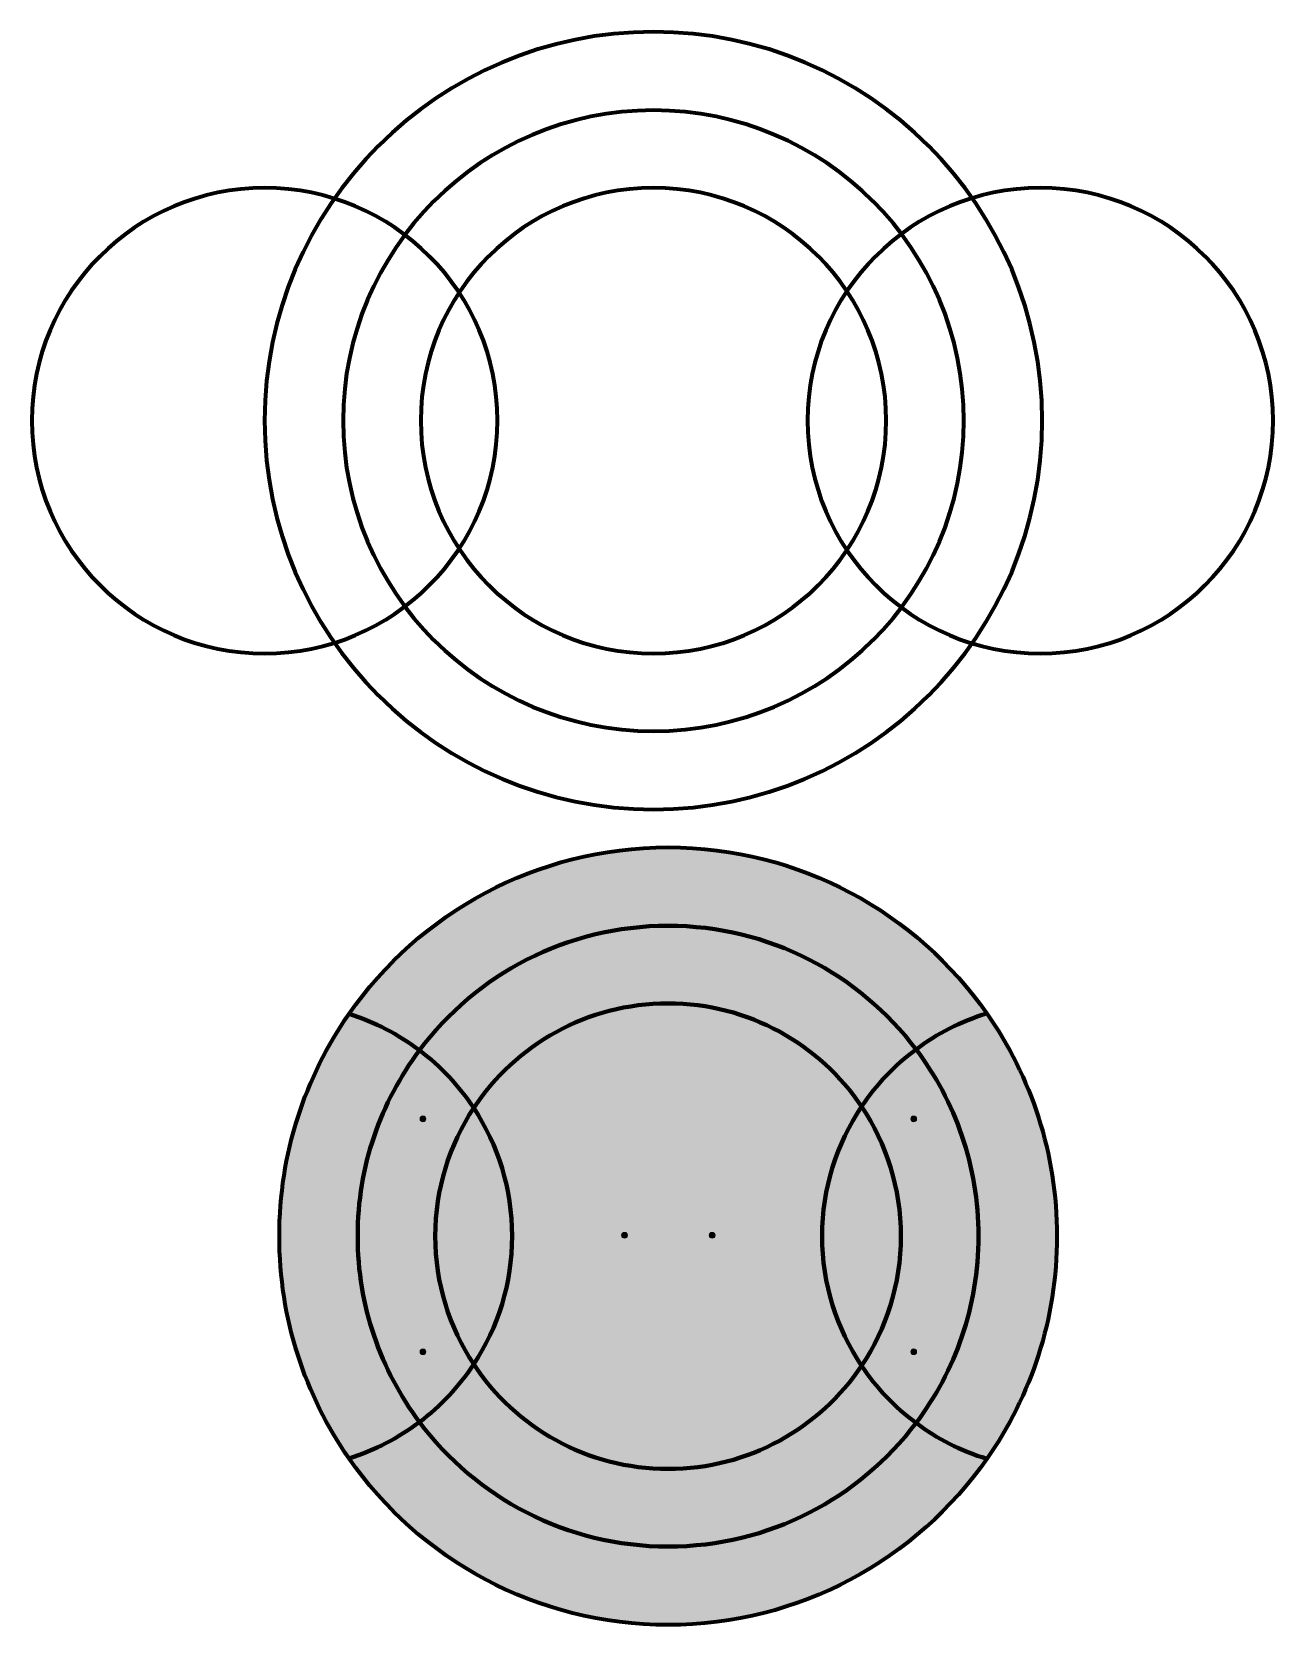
# Model space of a CAD drawing. Extents: x -314 to 895, y 16 to 1568.
import ezdxf

# ---------------------------------------------------------------- set-up
doc = ezdxf.new("R2010")
doc.units = 0
doc.header["$MEASUREMENT"] = 0
for name, color, linetype in [('BG_G', 7, 'Continuous'), ('DOT', 7, 'Continuous'), ('DOT _U+62F7_U+8C9D 2', 7, 'Continuous'), ('L', 7, 'Continuous')]:
    doc.layers.add(name, color=color, linetype=linetype)

# ---------------------------------------------------------------- blocks, each defined once
blk = doc.blocks.new('block 5')
at = {"layer": 'BG_G', "true_color": 0x898a8d}
h = blk.add_hatch(color=252, dxfattribs=at)
h.dxf.hatch_style = 2
edge = h.paths.add_edge_path()
edge.add_spline(control_points=[(3.6, 395), (3.6, 462.9), (26, 525.6), (63.8, 576.1), (43.4, 591.5), (20.2, 603.6), (-4.8, 611.4), (-47.6, 550.1), (-72.7, 475.5), (-72.7, 395), (-72.7, 314.5), (-47.6, 239.9), (-4.8, 178.6), (20.2, 186.4), (43.4, 198.5), (63.8, 213.9), (26, 264.4), (3.6, 327.1), (3.6, 395)], knot_values=[0, 0, 0, 0, 1, 1, 1, 2, 2, 2, 3, 3, 3, 4, 4, 4, 5, 5, 5, 6, 6, 6, 6], degree=3, periodic=1)
h = blk.add_hatch(color=252, dxfattribs=at)
h.dxf.hatch_style = 2
edge = h.paths.add_edge_path()
edge.add_spline(control_points=[(616.6, 611.7), (591.6, 603.9), (568.4, 591.9), (547.8, 576.5), (585.8, 525.9), (608.4, 463.1), (608.4, 395), (608.4, 326.9), (585.8, 264.1), (547.8, 213.5), (568.4, 198.1), (591.6, 186.1), (616.6, 178.3), (659.5, 239.7), (684.7, 314.4), (684.7, 395), (684.7, 475.6), (659.5, 550.3), (616.6, 611.7)], knot_values=[0, 0, 0, 0, 1, 1, 1, 2, 2, 2, 3, 3, 3, 4, 4, 4, 5, 5, 5, 6, 6, 6, 6], degree=3, periodic=1)
at = {"layer": 'BG_G', "lineweight": 0}
for points in [[(3.6, 395), (3.6, 462.9), (26, 525.6), (63.8, 576.1), (43.4, 591.5), (20.2, 603.6), (-4.8, 611.4), (-47.6, 550.1), (-72.7, 475.5), (-72.7, 395), (-72.7, 314.5), (-47.6, 239.9), (-4.8, 178.6), (20.2, 186.4), (43.4, 198.5), (63.8, 213.9), (26, 264.4), (3.6, 327.1), (3.6, 395)], [(616.6, 611.7), (591.6, 603.9), (568.4, 591.9), (547.8, 576.5), (585.8, 525.9), (608.4, 463.1), (608.4, 395), (608.4, 326.9), (585.8, 264.1), (547.8, 213.5), (568.4, 198.1), (591.6, 186.1), (616.6, 178.3), (659.5, 239.7), (684.7, 314.4), (684.7, 395), (684.7, 475.6), (659.5, 550.3), (616.6, 611.7)]]:
    blk.add_open_spline(points, degree=3, knots=[0, 0, 0, 0, 1, 1, 1, 2, 2, 2, 3, 3, 3, 4, 4, 4, 5, 5, 5, 6, 6, 6, 6], dxfattribs=at)
blk = doc.blocks.new('block 6')
at = {"layer": 'BG_G', "true_color": 0x6e6f72}
h = blk.add_hatch(color=8, dxfattribs=at)
h.dxf.hatch_style = 2
edge = h.paths.add_edge_path()
edge.add_spline(control_points=[(306, 697.4), (404.9, 697.4), (492.7, 649.9), (547.8, 576.5), (568.4, 591.9), (591.6, 603.9), (616.6, 611.7), (548.2, 709.6), (434.6, 773.7), (306, 773.7), (177.3, 773.7), (63.6, 709.5), (-4.8, 611.4), (20.2, 603.6), (43.4, 591.5), (63.8, 576.1), (119, 649.7), (206.9, 697.4), (306, 697.4)], knot_values=[0, 0, 0, 0, 1, 1, 1, 2, 2, 2, 3, 3, 3, 4, 4, 4, 5, 5, 5, 6, 6, 6, 6], degree=3, periodic=1)
h = blk.add_hatch(color=8, dxfattribs=at)
h.dxf.hatch_style = 2
edge = h.paths.add_edge_path()
edge.add_spline(control_points=[(116.6, 270.2), (93, 306), (79.2, 348.9), (79.2, 395), (79.2, 441.1), (93, 484), (116.6, 519.8), (102.4, 541.4), (84.5, 560.5), (63.8, 576.1), (26, 525.6), (3.6, 462.9), (3.6, 395), (3.6, 327.1), (26, 264.4), (63.8, 213.9), (84.5, 229.5), (102.4, 248.6), (116.6, 270.2)], knot_values=[0, 0, 0, 0, 1, 1, 1, 2, 2, 2, 3, 3, 3, 4, 4, 4, 5, 5, 5, 6, 6, 6, 6], degree=3, periodic=1)
h = blk.add_hatch(color=8, dxfattribs=at)
h.dxf.hatch_style = 2
edge = h.paths.add_edge_path()
edge.add_spline(control_points=[(494.9, 520.5), (518.8, 484.5), (532.8, 441.4), (532.8, 395), (532.8, 348.6), (518.8, 305.5), (494.9, 269.5), (509.2, 248), (527.2, 229), (547.8, 213.5), (585.8, 264.1), (608.4, 326.9), (608.4, 395), (608.4, 463.1), (585.8, 525.9), (547.8, 576.5), (527.2, 561), (509.2, 542), (494.9, 520.5)], knot_values=[0, 0, 0, 0, 1, 1, 1, 2, 2, 2, 3, 3, 3, 4, 4, 4, 5, 5, 5, 6, 6, 6, 6], degree=3, periodic=1)
h = blk.add_hatch(color=8, dxfattribs=at)
h.dxf.hatch_style = 2
edge = h.paths.add_edge_path()
edge.add_spline(control_points=[(306, 92.6), (206.9, 92.6), (119, 140.3), (63.8, 213.9), (43.4, 198.5), (20.2, 186.4), (-4.8, 178.6), (63.6, 80.5), (177.3, 16.3), (306, 16.3), (434.6, 16.3), (548.2, 80.4), (616.6, 178.3), (591.6, 186.1), (568.4, 198.1), (547.8, 213.5), (492.7, 140.1), (404.9, 92.6), (306, 92.6)], knot_values=[0, 0, 0, 0, 1, 1, 1, 2, 2, 2, 3, 3, 3, 4, 4, 4, 5, 5, 5, 6, 6, 6, 6], degree=3, periodic=1)
at = {"layer": 'BG_G', "lineweight": 0}
for points in [[(306, 697.4), (404.9, 697.4), (492.7, 649.9), (547.8, 576.5), (568.4, 591.9), (591.6, 603.9), (616.6, 611.7), (548.2, 709.6), (434.6, 773.7), (306, 773.7), (177.3, 773.7), (63.6, 709.5), (-4.8, 611.4), (20.2, 603.6), (43.4, 591.5), (63.8, 576.1), (119, 649.7), (206.9, 697.4), (306, 697.4)], [(116.6, 270.2), (93, 306), (79.2, 348.9), (79.2, 395), (79.2, 441.1), (93, 484), (116.6, 519.8), (102.4, 541.4), (84.5, 560.5), (63.8, 576.1), (26, 525.6), (3.6, 462.9), (3.6, 395), (3.6, 327.1), (26, 264.4), (63.8, 213.9), (84.5, 229.5), (102.4, 248.6), (116.6, 270.2)], [(494.9, 520.5), (518.8, 484.5), (532.8, 441.4), (532.8, 395), (532.8, 348.6), (518.8, 305.5), (494.9, 269.5), (509.2, 248), (527.2, 229), (547.8, 213.5), (585.8, 264.1), (608.4, 326.9), (608.4, 395), (608.4, 463.1), (585.8, 525.9), (547.8, 576.5), (527.2, 561), (509.2, 542), (494.9, 520.5)], [(306, 92.6), (206.9, 92.6), (119, 140.3), (63.8, 213.9), (43.4, 198.5), (20.2, 186.4), (-4.8, 178.6), (63.6, 80.5), (177.3, 16.3), (306, 16.3), (434.6, 16.3), (548.2, 80.4), (616.6, 178.3), (591.6, 186.1), (568.4, 198.1), (547.8, 213.5), (492.7, 140.1), (404.9, 92.6), (306, 92.6)]]:
    blk.add_open_spline(points, degree=3, knots=[0, 0, 0, 0, 1, 1, 1, 2, 2, 2, 3, 3, 3, 4, 4, 4, 5, 5, 5, 6, 6, 6, 6], dxfattribs=at)
blk = doc.blocks.new('block 7')
at = {"layer": 'BG_G', "true_color": 0x525254}
h = blk.add_hatch(color=251, dxfattribs=at)
h.dxf.hatch_style = 2
edge = h.paths.add_edge_path()
edge.add_spline(control_points=[(306, 697.4), (206.9, 697.4), (119, 649.7), (63.8, 576.1), (84.5, 560.5), (102.4, 541.4), (116.6, 519.8), (157.2, 581.2), (226.9, 621.8), (306, 621.8), (384.8, 621.8), (454.3, 581.5), (494.9, 520.5), (509.2, 542), (527.2, 561), (547.8, 576.5), (492.7, 649.9), (404.9, 697.4), (306, 697.4)], knot_values=[0, 0, 0, 0, 1, 1, 1, 2, 2, 2, 3, 3, 3, 4, 4, 4, 5, 5, 5, 6, 6, 6, 6], degree=3, periodic=1)
h = blk.add_hatch(color=251, dxfattribs=at)
h.dxf.hatch_style = 2
edge = h.paths.add_edge_path()
edge.add_spline(control_points=[(116.6, 270.2), (140.3, 306), (154.1, 348.9), (154.1, 395), (154.1, 441.1), (140.3, 484), (116.6, 519.8), (93, 484), (79.2, 441.1), (79.2, 395), (79.2, 348.9), (93, 306), (116.6, 270.2)], knot_values=[0, 0, 0, 0, 1, 1, 1, 2, 2, 2, 3, 3, 3, 4, 4, 4, 4], degree=3, periodic=1)
h = blk.add_hatch(color=251, dxfattribs=at)
h.dxf.hatch_style = 2
edge = h.paths.add_edge_path()
edge.add_spline(control_points=[(494.9, 269.5), (518.8, 305.5), (532.8, 348.6), (532.8, 395), (532.8, 441.4), (518.8, 484.5), (494.9, 520.5), (471, 484.5), (457, 441.4), (457, 395), (457, 348.6), (471, 305.5), (494.9, 269.5)], knot_values=[0, 0, 0, 0, 1, 1, 1, 2, 2, 2, 3, 3, 3, 4, 4, 4, 4], degree=3, periodic=1)
h = blk.add_hatch(color=251, dxfattribs=at)
h.dxf.hatch_style = 2
edge = h.paths.add_edge_path()
edge.add_spline(control_points=[(494.9, 269.5), (454.3, 208.5), (384.8, 168.2), (306, 168.2), (226.9, 168.2), (157.2, 208.8), (116.6, 270.2), (102.4, 248.6), (84.5, 229.5), (63.8, 213.9), (119, 140.3), (206.9, 92.6), (306, 92.6), (404.9, 92.6), (492.7, 140.1), (547.8, 213.5), (527.2, 229), (509.2, 248), (494.9, 269.5)], knot_values=[0, 0, 0, 0, 1, 1, 1, 2, 2, 2, 3, 3, 3, 4, 4, 4, 5, 5, 5, 6, 6, 6, 6], degree=3, periodic=1)
at = {"layer": 'BG_G', "lineweight": 0}
for points, knots in [([(306, 697.4), (206.9, 697.4), (119, 649.7), (63.8, 576.1), (84.5, 560.5), (102.4, 541.4), (116.6, 519.8), (157.2, 581.2), (226.9, 621.8), (306, 621.8), (384.8, 621.8), (454.3, 581.5), (494.9, 520.5), (509.2, 542), (527.2, 561), (547.8, 576.5), (492.7, 649.9), (404.9, 697.4), (306, 697.4)], [0, 0, 0, 0, 1, 1, 1, 2, 2, 2, 3, 3, 3, 4, 4, 4, 5, 5, 5, 6, 6, 6, 6]), ([(116.6, 270.2), (140.3, 306), (154.1, 348.9), (154.1, 395), (154.1, 441.1), (140.3, 484), (116.6, 519.8), (93, 484), (79.2, 441.1), (79.2, 395), (79.2, 348.9), (93, 306), (116.6, 270.2)], [0, 0, 0, 0, 1, 1, 1, 2, 2, 2, 3, 3, 3, 4, 4, 4, 4]), ([(494.9, 269.5), (518.8, 305.5), (532.8, 348.6), (532.8, 395), (532.8, 441.4), (518.8, 484.5), (494.9, 520.5), (471, 484.5), (457, 441.4), (457, 395), (457, 348.6), (471, 305.5), (494.9, 269.5)], [0, 0, 0, 0, 1, 1, 1, 2, 2, 2, 3, 3, 3, 4, 4, 4, 4]), ([(494.9, 269.5), (454.3, 208.5), (384.8, 168.2), (306, 168.2), (226.9, 168.2), (157.2, 208.8), (116.6, 270.2), (102.4, 248.6), (84.5, 229.5), (63.8, 213.9), (119, 140.3), (206.9, 92.6), (306, 92.6), (404.9, 92.6), (492.7, 140.1), (547.8, 213.5), (527.2, 229), (509.2, 248), (494.9, 269.5)], [0, 0, 0, 0, 1, 1, 1, 2, 2, 2, 3, 3, 3, 4, 4, 4, 5, 5, 5, 6, 6, 6, 6])]:
    blk.add_open_spline(points, degree=3, knots=knots, dxfattribs=at)
blk = doc.blocks.new('block 18')
at = {"layer": 'DOT', "true_color": 0x31a3d0}
h = blk.add_hatch(color=142, dxfattribs=at)
h.dxf.hatch_style = 2
edge = h.paths.add_edge_path()
edge.add_spline(control_points=[(64.2, 282.6), (64.2, 284.2), (65.4, 285.4), (67, 285.4), (68.6, 285.4), (69.8, 284.2), (69.8, 282.6), (69.8, 281), (68.6, 279.8), (67, 279.8), (65.4, 279.8), (64.2, 281), (64.2, 282.6), (64.2, 282.6), (64.2, 282.6), (64.2, 282.6)], knot_values=[0, 0, 0, 0, 1, 1, 1, 2, 2, 2, 3, 3, 3, 4, 4, 4, 5, 5, 5, 5], degree=3, periodic=1)
at = {"layer": 'DOT', "lineweight": 0}
blk.add_open_spline([(64.2, 282.6), (64.2, 284.2), (65.4, 285.4), (67, 285.4), (68.6, 285.4), (69.8, 284.2), (69.8, 282.6), (69.8, 281), (68.6, 279.8), (67, 279.8), (65.4, 279.8), (64.2, 281), (64.2, 282.6), (64.2, 282.6), (64.2, 282.6), (64.2, 282.6)], degree=3, knots=[0, 0, 0, 0, 1, 1, 1, 2, 2, 2, 3, 3, 3, 4, 4, 4, 5, 5, 5, 5], dxfattribs=at)
blk = doc.blocks.new('block 21')
at = {"layer": 'DOT', "true_color": 0x31a3d0}
h = blk.add_hatch(color=142, dxfattribs=at)
h.dxf.hatch_style = 2
edge = h.paths.add_edge_path()
edge.add_spline(control_points=[(66.99, 512.24), (68.56, 512.24), (69.83, 510.97), (69.83, 509.4), (69.83, 507.84), (68.56, 506.57), (66.99, 506.57), (65.43, 506.57), (64.16, 507.84), (64.16, 509.4), (64.16, 510.97), (65.43, 512.24), (66.99, 512.24)], knot_values=[0, 0, 0, 0, 1, 1, 1, 2, 2, 2, 3, 3, 3, 4, 4, 4, 4], degree=3, periodic=1)
at = {"layer": 'DOT', "lineweight": 0}
blk.add_open_spline([(66.99, 512.24), (68.56, 512.24), (69.83, 510.97), (69.83, 509.4), (69.83, 507.84), (68.56, 506.57), (66.99, 506.57), (65.43, 506.57), (64.16, 507.84), (64.16, 509.4), (64.16, 510.97), (65.43, 512.24), (66.99, 512.24)], degree=3, knots=[0, 0, 0, 0, 1, 1, 1, 2, 2, 2, 3, 3, 3, 4, 4, 4, 4], dxfattribs=at)
blk = doc.blocks.new('block 20')
at = {"layer": 'DOT'}
blk.add_blockref('block 21', (0, 0), dxfattribs=at)
blk = doc.blocks.new('block 19')
at = {"layer": 'DOT'}
blk.add_blockref('block 20', (0, 0), dxfattribs=at)
blk = doc.blocks.new('block 23')
at = {"layer": 'DOT', "true_color": 0x31a3d0}
h = blk.add_hatch(color=142, dxfattribs=at)
h.dxf.hatch_style = 2
edge = h.paths.add_edge_path()
edge.add_spline(control_points=[(260.5, 396), (260.5, 397.6), (261.8, 398.8), (263.4, 398.8), (264.9, 398.8), (266.2, 397.6), (266.2, 396), (266.2, 394.4), (264.9, 393.2), (263.4, 393.2), (261.8, 393.2), (260.5, 394.4), (260.5, 396), (260.5, 396), (260.5, 396), (260.5, 396)], knot_values=[0, 0, 0, 0, 1, 1, 1, 2, 2, 2, 3, 3, 3, 4, 4, 4, 5, 5, 5, 5], degree=3, periodic=1)
at = {"layer": 'DOT', "lineweight": 0}
blk.add_open_spline([(260.5, 396), (260.5, 397.6), (261.8, 398.8), (263.4, 398.8), (264.9, 398.8), (266.2, 397.6), (266.2, 396), (266.2, 394.4), (264.9, 393.2), (263.4, 393.2), (261.8, 393.2), (260.5, 394.4), (260.5, 396), (260.5, 396), (260.5, 396), (260.5, 396)], degree=3, knots=[0, 0, 0, 0, 1, 1, 1, 2, 2, 2, 3, 3, 3, 4, 4, 4, 5, 5, 5, 5], dxfattribs=at)
blk = doc.blocks.new('block 17')
at = {"layer": 'DOT'}
for name in ['block 19', 'block 23', 'block 18']:
    blk.add_blockref(name, (0, 0), dxfattribs=at)
blk = doc.blocks.new('block 25')
at = {"layer": 'DOT', "true_color": 0xb53238}
h = blk.add_hatch(color=15, dxfattribs=at)
h.dxf.hatch_style = 2
edge = h.paths.add_edge_path()
edge.add_spline(control_points=[(542.2, 509.4), (542.2, 511), (543.4, 512.2), (545, 512.2), (546.6, 512.2), (547.8, 511), (547.8, 509.4), (547.8, 507.8), (546.6, 506.6), (545, 506.6), (543.4, 506.6), (542.2, 507.8), (542.2, 509.4), (542.2, 509.4), (542.2, 509.4), (542.2, 509.4)], knot_values=[0, 0, 0, 0, 1, 1, 1, 2, 2, 2, 3, 3, 3, 4, 4, 4, 5, 5, 5, 5], degree=3, periodic=1)
at = {"layer": 'DOT', "lineweight": 0}
blk.add_open_spline([(542.2, 509.4), (542.2, 511), (543.4, 512.2), (545, 512.2), (546.6, 512.2), (547.8, 511), (547.8, 509.4), (547.8, 507.8), (546.6, 506.6), (545, 506.6), (543.4, 506.6), (542.2, 507.8), (542.2, 509.4), (542.2, 509.4), (542.2, 509.4), (542.2, 509.4)], degree=3, knots=[0, 0, 0, 0, 1, 1, 1, 2, 2, 2, 3, 3, 3, 4, 4, 4, 5, 5, 5, 5], dxfattribs=at)
blk = doc.blocks.new('block 26')
at = {"layer": 'DOT', "true_color": 0xb53238}
h = blk.add_hatch(color=15, dxfattribs=at)
h.dxf.hatch_style = 2
edge = h.paths.add_edge_path()
edge.add_spline(control_points=[(345.8, 396), (345.8, 397.6), (347.1, 398.8), (348.6, 398.8), (350.2, 398.8), (351.5, 397.6), (351.5, 396), (351.5, 394.4), (350.2, 393.2), (348.6, 393.2), (347.1, 393.2), (345.8, 394.4), (345.8, 396), (345.8, 396), (345.8, 396), (345.8, 396)], knot_values=[0, 0, 0, 0, 1, 1, 1, 2, 2, 2, 3, 3, 3, 4, 4, 4, 5, 5, 5, 5], degree=3, periodic=1)
at = {"layer": 'DOT', "lineweight": 0}
blk.add_open_spline([(345.8, 396), (345.8, 397.6), (347.1, 398.8), (348.6, 398.8), (350.2, 398.8), (351.5, 397.6), (351.5, 396), (351.5, 394.4), (350.2, 393.2), (348.6, 393.2), (347.1, 393.2), (345.8, 394.4), (345.8, 396), (345.8, 396), (345.8, 396), (345.8, 396)], degree=3, knots=[0, 0, 0, 0, 1, 1, 1, 2, 2, 2, 3, 3, 3, 4, 4, 4, 5, 5, 5, 5], dxfattribs=at)
blk = doc.blocks.new('block 27')
at = {"layer": 'DOT', "true_color": 0xb53238}
h = blk.add_hatch(color=15, dxfattribs=at)
h.dxf.hatch_style = 2
edge = h.paths.add_edge_path()
edge.add_spline(control_points=[(542.2, 282.6), (542.2, 284.2), (543.4, 285.4), (545, 285.4), (546.6, 285.4), (547.8, 284.2), (547.8, 282.6), (547.8, 281), (546.6, 279.8), (545, 279.8), (543.4, 279.8), (542.2, 281), (542.2, 282.6), (542.2, 282.6), (542.2, 282.6), (542.2, 282.6)], knot_values=[0, 0, 0, 0, 1, 1, 1, 2, 2, 2, 3, 3, 3, 4, 4, 4, 5, 5, 5, 5], degree=3, periodic=1)
at = {"layer": 'DOT', "lineweight": 0}
blk.add_open_spline([(542.2, 282.6), (542.2, 284.2), (543.4, 285.4), (545, 285.4), (546.6, 285.4), (547.8, 284.2), (547.8, 282.6), (547.8, 281), (546.6, 279.8), (545, 279.8), (543.4, 279.8), (542.2, 281), (542.2, 282.6), (542.2, 282.6), (542.2, 282.6), (542.2, 282.6)], degree=3, knots=[0, 0, 0, 0, 1, 1, 1, 2, 2, 2, 3, 3, 3, 4, 4, 4, 5, 5, 5, 5], dxfattribs=at)
blk = doc.blocks.new('block 24')
at = {"layer": 'DOT'}
for name in ['block 25', 'block 26', 'block 27']:
    blk.add_blockref(name, (0, 0), dxfattribs=at)
blk = doc.blocks.new('block 29')
at = {"layer": 'DOT _U+62F7_U+8C9D 2', "true_color": 0x3c97b6}
h = blk.add_hatch(color=135, dxfattribs=at)
h.dxf.hatch_style = 2
edge = h.paths.add_edge_path()
edge.add_spline(control_points=[(64.2, 282.6), (64.2, 284.2), (65.4, 285.4), (67, 285.4), (68.6, 285.4), (69.8, 284.2), (69.8, 282.6), (69.8, 281), (68.6, 279.8), (67, 279.8), (65.4, 279.8), (64.2, 281), (64.2, 282.6), (64.2, 282.6), (64.2, 282.6), (64.2, 282.6)], knot_values=[0, 0, 0, 0, 1, 1, 1, 2, 2, 2, 3, 3, 3, 4, 4, 4, 5, 5, 5, 5], degree=3, periodic=1)
at = {"layer": 'DOT _U+62F7_U+8C9D 2', "lineweight": 0}
blk.add_open_spline([(64.2, 282.6), (64.2, 284.2), (65.4, 285.4), (67, 285.4), (68.6, 285.4), (69.8, 284.2), (69.8, 282.6), (69.8, 281), (68.6, 279.8), (67, 279.8), (65.4, 279.8), (64.2, 281), (64.2, 282.6), (64.2, 282.6), (64.2, 282.6), (64.2, 282.6)], degree=3, knots=[0, 0, 0, 0, 1, 1, 1, 2, 2, 2, 3, 3, 3, 4, 4, 4, 5, 5, 5, 5], dxfattribs=at)
blk = doc.blocks.new('block 32')
at = {"layer": 'DOT _U+62F7_U+8C9D 2', "true_color": 0x3c97b6}
h = blk.add_hatch(color=135, dxfattribs=at)
h.dxf.hatch_style = 2
edge = h.paths.add_edge_path()
edge.add_spline(control_points=[(66.99, 512.24), (68.56, 512.24), (69.83, 510.97), (69.83, 509.4), (69.83, 507.84), (68.56, 506.57), (66.99, 506.57), (65.43, 506.57), (64.16, 507.84), (64.16, 509.4), (64.16, 510.97), (65.43, 512.24), (66.99, 512.24)], knot_values=[0, 0, 0, 0, 1, 1, 1, 2, 2, 2, 3, 3, 3, 4, 4, 4, 4], degree=3, periodic=1)
at = {"layer": 'DOT _U+62F7_U+8C9D 2', "lineweight": 0}
blk.add_open_spline([(66.99, 512.24), (68.56, 512.24), (69.83, 510.97), (69.83, 509.4), (69.83, 507.84), (68.56, 506.57), (66.99, 506.57), (65.43, 506.57), (64.16, 507.84), (64.16, 509.4), (64.16, 510.97), (65.43, 512.24), (66.99, 512.24)], degree=3, knots=[0, 0, 0, 0, 1, 1, 1, 2, 2, 2, 3, 3, 3, 4, 4, 4, 4], dxfattribs=at)
blk = doc.blocks.new('block 31')
at = {"layer": 'DOT _U+62F7_U+8C9D 2'}
blk.add_blockref('block 32', (0, 0), dxfattribs=at)
blk = doc.blocks.new('block 30')
at = {"layer": 'DOT _U+62F7_U+8C9D 2'}
blk.add_blockref('block 31', (0, 0), dxfattribs=at)
blk = doc.blocks.new('block 34')
at = {"layer": 'DOT _U+62F7_U+8C9D 2', "true_color": 0x3c97b6}
h = blk.add_hatch(color=135, dxfattribs=at)
h.dxf.hatch_style = 2
edge = h.paths.add_edge_path()
edge.add_spline(control_points=[(260.5, 396), (260.5, 397.6), (261.8, 398.8), (263.4, 398.8), (264.9, 398.8), (266.2, 397.6), (266.2, 396), (266.2, 394.4), (264.9, 393.2), (263.4, 393.2), (261.8, 393.2), (260.5, 394.4), (260.5, 396), (260.5, 396), (260.5, 396), (260.5, 396)], knot_values=[0, 0, 0, 0, 1, 1, 1, 2, 2, 2, 3, 3, 3, 4, 4, 4, 5, 5, 5, 5], degree=3, periodic=1)
at = {"layer": 'DOT _U+62F7_U+8C9D 2', "lineweight": 0}
blk.add_open_spline([(260.5, 396), (260.5, 397.6), (261.8, 398.8), (263.4, 398.8), (264.9, 398.8), (266.2, 397.6), (266.2, 396), (266.2, 394.4), (264.9, 393.2), (263.4, 393.2), (261.8, 393.2), (260.5, 394.4), (260.5, 396), (260.5, 396), (260.5, 396), (260.5, 396)], degree=3, knots=[0, 0, 0, 0, 1, 1, 1, 2, 2, 2, 3, 3, 3, 4, 4, 4, 5, 5, 5, 5], dxfattribs=at)
blk = doc.blocks.new('block 28')
at = {"layer": 'DOT _U+62F7_U+8C9D 2'}
for name in ['block 30', 'block 34', 'block 29']:
    blk.add_blockref(name, (0, 0), dxfattribs=at)
blk = doc.blocks.new('block 36')
at = {"layer": 'DOT _U+62F7_U+8C9D 2', "true_color": 0xb53238}
h = blk.add_hatch(color=15, dxfattribs=at)
h.dxf.hatch_style = 2
edge = h.paths.add_edge_path()
edge.add_spline(control_points=[(542.2, 509.4), (542.2, 511), (543.4, 512.2), (545, 512.2), (546.6, 512.2), (547.8, 511), (547.8, 509.4), (547.8, 507.8), (546.6, 506.6), (545, 506.6), (543.4, 506.6), (542.2, 507.8), (542.2, 509.4), (542.2, 509.4), (542.2, 509.4), (542.2, 509.4)], knot_values=[0, 0, 0, 0, 1, 1, 1, 2, 2, 2, 3, 3, 3, 4, 4, 4, 5, 5, 5, 5], degree=3, periodic=1)
at = {"layer": 'DOT _U+62F7_U+8C9D 2', "lineweight": 0}
blk.add_open_spline([(542.2, 509.4), (542.2, 511), (543.4, 512.2), (545, 512.2), (546.6, 512.2), (547.8, 511), (547.8, 509.4), (547.8, 507.8), (546.6, 506.6), (545, 506.6), (543.4, 506.6), (542.2, 507.8), (542.2, 509.4), (542.2, 509.4), (542.2, 509.4), (542.2, 509.4)], degree=3, knots=[0, 0, 0, 0, 1, 1, 1, 2, 2, 2, 3, 3, 3, 4, 4, 4, 5, 5, 5, 5], dxfattribs=at)
blk = doc.blocks.new('block 37')
at = {"layer": 'DOT _U+62F7_U+8C9D 2', "true_color": 0xb53238}
h = blk.add_hatch(color=15, dxfattribs=at)
h.dxf.hatch_style = 2
edge = h.paths.add_edge_path()
edge.add_spline(control_points=[(345.8, 396), (345.8, 397.6), (347.1, 398.8), (348.6, 398.8), (350.2, 398.8), (351.5, 397.6), (351.5, 396), (351.5, 394.4), (350.2, 393.2), (348.6, 393.2), (347.1, 393.2), (345.8, 394.4), (345.8, 396), (345.8, 396), (345.8, 396), (345.8, 396)], knot_values=[0, 0, 0, 0, 1, 1, 1, 2, 2, 2, 3, 3, 3, 4, 4, 4, 5, 5, 5, 5], degree=3, periodic=1)
at = {"layer": 'DOT _U+62F7_U+8C9D 2', "lineweight": 0}
blk.add_open_spline([(345.8, 396), (345.8, 397.6), (347.1, 398.8), (348.6, 398.8), (350.2, 398.8), (351.5, 397.6), (351.5, 396), (351.5, 394.4), (350.2, 393.2), (348.6, 393.2), (347.1, 393.2), (345.8, 394.4), (345.8, 396), (345.8, 396), (345.8, 396), (345.8, 396)], degree=3, knots=[0, 0, 0, 0, 1, 1, 1, 2, 2, 2, 3, 3, 3, 4, 4, 4, 5, 5, 5, 5], dxfattribs=at)
blk = doc.blocks.new('block 38')
at = {"layer": 'DOT _U+62F7_U+8C9D 2', "true_color": 0xb53238}
h = blk.add_hatch(color=15, dxfattribs=at)
h.dxf.hatch_style = 2
edge = h.paths.add_edge_path()
edge.add_spline(control_points=[(542.2, 282.6), (542.2, 284.2), (543.4, 285.4), (545, 285.4), (546.6, 285.4), (547.8, 284.2), (547.8, 282.6), (547.8, 281), (546.6, 279.8), (545, 279.8), (543.4, 279.8), (542.2, 281), (542.2, 282.6), (542.2, 282.6), (542.2, 282.6), (542.2, 282.6)], knot_values=[0, 0, 0, 0, 1, 1, 1, 2, 2, 2, 3, 3, 3, 4, 4, 4, 5, 5, 5, 5], degree=3, periodic=1)
at = {"layer": 'DOT _U+62F7_U+8C9D 2', "lineweight": 0}
blk.add_open_spline([(542.2, 282.6), (542.2, 284.2), (543.4, 285.4), (545, 285.4), (546.6, 285.4), (547.8, 284.2), (547.8, 282.6), (547.8, 281), (546.6, 279.8), (545, 279.8), (543.4, 279.8), (542.2, 281), (542.2, 282.6), (542.2, 282.6), (542.2, 282.6), (542.2, 282.6)], degree=3, knots=[0, 0, 0, 0, 1, 1, 1, 2, 2, 2, 3, 3, 3, 4, 4, 4, 5, 5, 5, 5], dxfattribs=at)
blk = doc.blocks.new('block 35')
at = {"layer": 'DOT _U+62F7_U+8C9D 2'}
for name in ['block 36', 'block 37', 'block 38']:
    blk.add_blockref(name, (0, 0), dxfattribs=at)
blk = doc.blocks.new('block 50')
at = {"layer": 'L', "color": 254, "lineweight": 106, "true_color": 0xebeaea}
for points, knots in [([(305.8, 697.5), (404.4, 697.5), (492.1, 650.3), (547.3, 577.1), (567.8, 592.5), (591.1, 604.4), (616.3, 612.1), (547.8, 709.9), (434.2, 773.9), (305.8, 773.9), (177.1, 773.9), (63.4, 709.7), (-5, 611.6), (20, 603.7), (43.1, 591.7), (63.6, 576.2), (118.7, 649.9), (206.7, 697.5), (305.8, 697.5)], [0, 0, 0, 0, 1, 1, 1, 2, 2, 2, 3, 3, 3, 4, 4, 4, 5, 5, 5, 6, 6, 6, 6]), ([(305.8, 697.5), (206.7, 697.5), (118.7, 649.9), (63.6, 576.2), (84.2, 560.6), (102.1, 541.6), (116.4, 520), (157, 581.4), (226.6, 621.9), (305.8, 621.9), (384.3, 621.9), (453.5, 582), (494.2, 521.4), (508.6, 542.9), (526.6, 561.7), (547.3, 577.1), (492.1, 650.3), (404.4, 697.5), (305.8, 697.5)], [0, 0, 0, 0, 1, 1, 1, 2, 2, 2, 3, 3, 3, 4, 4, 4, 5, 5, 5, 6, 6, 6, 6]), ([(116.4, 270.4), (157, 208.9), (226.6, 168.4), (305.8, 168.4), (384.3, 168.4), (453.5, 208.3), (494.2, 268.9), (470, 305), (455.8, 348.4), (455.8, 395.2), (455.8, 441.9), (470, 485.3), (494.2, 521.4), (453.5, 582), (384.3, 621.9), (305.8, 621.9), (226.6, 621.9), (157, 581.4), (116.4, 520), (140.1, 484.2), (153.8, 441.3), (153.8, 395.2), (153.8, 349.1), (140.1, 306.2), (116.4, 270.4)], [0, 0, 0, 0, 1, 1, 1, 2, 2, 2, 3, 3, 3, 4, 4, 4, 5, 5, 5, 6, 6, 6, 7, 7, 7, 8, 8, 8, 8]), ([(3.4, 395.2), (3.4, 463.1), (25.8, 525.8), (63.6, 576.2), (43.1, 591.7), (20, 603.7), (-5, 611.6), (-47.8, 550.2), (-72.9, 475.6), (-72.9, 395.2), (-72.9, 314.7), (-47.8, 240.1), (-5, 178.7), (20, 186.6), (43.1, 198.7), (63.6, 214.1), (25.8, 264.6), (3.4, 327.3), (3.4, 395.2)], [0, 0, 0, 0, 1, 1, 1, 2, 2, 2, 3, 3, 3, 4, 4, 4, 5, 5, 5, 6, 6, 6, 6]), ([(616.3, 612.1), (591.1, 604.4), (567.8, 592.5), (547.3, 577.1), (585.5, 526.5), (608.1, 463.5), (608.1, 395.2), (608.1, 326.8), (585.5, 263.8), (547.3, 213.2), (567.8, 197.9), (591.1, 185.9), (616.3, 178.3), (659.3, 239.7), (684.5, 314.5), (684.5, 395.2), (684.5, 475.8), (659.3, 550.6), (616.3, 612.1)], [0, 0, 0, 0, 1, 1, 1, 2, 2, 2, 3, 3, 3, 4, 4, 4, 5, 5, 5, 6, 6, 6, 6]), ([(116.4, 270.4), (92.8, 306.2), (79, 349.1), (79, 395.2), (79, 441.3), (92.8, 484.2), (116.4, 520), (102.1, 541.6), (84.2, 560.6), (63.6, 576.2), (25.8, 525.8), (3.4, 463.1), (3.4, 395.2), (3.4, 327.3), (25.8, 264.6), (63.6, 214.1), (84.2, 229.7), (102.1, 248.7), (116.4, 270.4)], [0, 0, 0, 0, 1, 1, 1, 2, 2, 2, 3, 3, 3, 4, 4, 4, 5, 5, 5, 6, 6, 6, 6]), ([(494.2, 521.4), (518.4, 485.3), (532.5, 441.9), (532.5, 395.2), (532.5, 348.4), (518.4, 305), (494.2, 268.9), (508.6, 247.5), (526.6, 228.6), (547.3, 213.2), (585.5, 263.8), (608.1, 326.8), (608.1, 395.2), (608.1, 463.5), (585.5, 526.5), (547.3, 577.1), (526.6, 561.7), (508.6, 542.9), (494.2, 521.4)], [0, 0, 0, 0, 1, 1, 1, 2, 2, 2, 3, 3, 3, 4, 4, 4, 5, 5, 5, 6, 6, 6, 6]), ([(116.4, 270.4), (140.1, 306.2), (153.8, 349.1), (153.8, 395.2), (153.8, 441.3), (140.1, 484.2), (116.4, 520), (92.8, 484.2), (79, 441.3), (79, 395.2), (79, 349.1), (92.8, 306.2), (116.4, 270.4)], [0, 0, 0, 0, 1, 1, 1, 2, 2, 2, 3, 3, 3, 4, 4, 4, 4]), ([(494.2, 268.9), (518.4, 305), (532.5, 348.4), (532.5, 395.2), (532.5, 441.9), (518.4, 485.3), (494.2, 521.4), (470, 485.3), (455.8, 441.9), (455.8, 395.2), (455.8, 348.4), (470, 305), (494.2, 268.9)], [0, 0, 0, 0, 1, 1, 1, 2, 2, 2, 3, 3, 3, 4, 4, 4, 4]), ([(494.2, 268.9), (453.5, 208.3), (384.3, 168.4), (305.8, 168.4), (226.6, 168.4), (157, 208.9), (116.4, 270.4), (102.1, 248.7), (84.2, 229.7), (63.6, 214.1), (118.7, 140.5), (206.7, 92.8), (305.8, 92.8), (404.4, 92.8), (492.1, 140.1), (547.3, 213.2), (526.6, 228.6), (508.6, 247.5), (494.2, 268.9)], [0, 0, 0, 0, 1, 1, 1, 2, 2, 2, 3, 3, 3, 4, 4, 4, 5, 5, 5, 6, 6, 6, 6]), ([(305.8, 92.8), (206.7, 92.8), (118.7, 140.5), (63.6, 214.1), (43.1, 198.7), (20, 186.6), (-5, 178.7), (63.4, 80.6), (177.1, 16.5), (305.8, 16.5), (434.2, 16.5), (547.8, 80.4), (616.3, 178.3), (591.1, 185.9), (567.8, 197.9), (547.3, 213.2), (492.1, 140.1), (404.4, 92.8), (305.8, 92.8)], [0, 0, 0, 0, 1, 1, 1, 2, 2, 2, 3, 3, 3, 4, 4, 4, 5, 5, 5, 6, 6, 6, 6])]:
    blk.add_open_spline(points, degree=3, knots=knots, dxfattribs=at)

msp = doc.modelspace()

# ---------------------------------------------------------------- hatches: boundary and pattern name
at = {"layer": 'BG_G', "true_color": 0x3d3d3e}
h = msp.add_hatch(color=250, dxfattribs=at)
h.dxf.hatch_style = 2
edge = h.paths.add_edge_path()
edge.add_spline(control_points=[(116.6, 270.2), (157.2, 208.8), (226.9, 168.2), (306, 168.2), (384.8, 168.2), (454.3, 208.5), (494.9, 269.5), (471, 305.5), (457, 348.6), (457, 395), (457, 441.4), (471, 484.5), (494.9, 520.5), (454.3, 581.5), (384.8, 621.8), (306, 621.8), (226.9, 621.8), (157.2, 581.2), (116.6, 519.8), (140.3, 484), (154.1, 441.1), (154.1, 395), (154.1, 348.9), (140.3, 306), (116.6, 270.2)], knot_values=[0, 0, 0, 0, 1, 1, 1, 2, 2, 2, 3, 3, 3, 4, 4, 4, 5, 5, 5, 6, 6, 6, 7, 7, 7, 8, 8, 8, 8], degree=3, periodic=1)

# ---------------------------------------------------------------- linework, layer by layer
at = {"layer": 'BG_G', "lineweight": 0}
msp.add_open_spline([(116.6, 270.2), (157.2, 208.8), (226.9, 168.2), (306, 168.2), (384.8, 168.2), (454.3, 208.5), (494.9, 269.5), (471, 305.5), (457, 348.6), (457, 395), (457, 441.4), (471, 484.5), (494.9, 520.5), (454.3, 581.5), (384.8, 621.8), (306, 621.8), (226.9, 621.8), (157.2, 581.2), (116.6, 519.8), (140.3, 484), (154.1, 441.1), (154.1, 395), (154.1, 348.9), (140.3, 306), (116.6, 270.2)], degree=3, knots=[0, 0, 0, 0, 1, 1, 1, 2, 2, 2, 3, 3, 3, 4, 4, 4, 5, 5, 5, 6, 6, 6, 7, 7, 7, 8, 8, 8, 8], dxfattribs=at)
at = {"layer": 'L', "color": 133, "lineweight": 106, "true_color": 0x67c9d3}
for points in [[(670.2, 1189.5), (670.2, 980.3), (500.7, 810.8), (291.5, 810.8), (82.4, 810.8), (-87.2, 980.3), (-87.2, 1189.5), (-87.2, 1398.6), (82.4, 1568.2), (291.5, 1568.2), (500.7, 1568.2), (670.2, 1398.6), (670.2, 1189.5)], [(593.9, 1189.5), (593.9, 1022.5), (458.5, 887.1), (291.5, 887.1), (124.5, 887.1), (-10.8, 1022.5), (-10.8, 1189.5), (-10.8, 1356.5), (124.5, 1491.8), (291.5, 1491.8), (458.5, 1491.8), (593.9, 1356.5), (593.9, 1189.5)], [(139.6, 1189.5), (139.6, 1064.2), (38.1, 962.7), (-87.2, 962.7), (-212.4, 962.7), (-314, 1064.2), (-314, 1189.5), (-314, 1314.7), (-212.4, 1416.2), (-87.2, 1416.2), (38.1, 1416.2), (139.6, 1314.7), (139.6, 1189.5)], [(518.3, 1189.5), (518.3, 1064.2), (416.8, 962.7), (291.5, 962.7), (166.3, 962.7), (64.8, 1064.2), (64.8, 1189.5), (64.8, 1314.7), (166.3, 1416.2), (291.5, 1416.2), (416.8, 1416.2), (518.3, 1314.7), (518.3, 1189.5)], [(895.1, 1189.5), (895.1, 1064.2), (793.6, 962.7), (668.3, 962.7), (543.1, 962.7), (441.6, 1064.2), (441.6, 1189.5), (441.6, 1314.7), (543.1, 1416.2), (668.3, 1416.2), (793.6, 1416.2), (895.1, 1314.7), (895.1, 1189.5)]]:
    msp.add_open_spline(points, degree=3, knots=[0, 0, 0, 0, 1, 1, 1, 2, 2, 2, 3, 3, 3, 4, 4, 4, 4], dxfattribs=at)

# ---------------------------------------------------------------- block references
at = {"layer": 'BG_G'}
for name in ['block 6', 'block 7', 'block 5']:
    msp.add_blockref(name, (0, 0), dxfattribs=at)
at = {"layer": 'DOT'}
for name in ['block 17', 'block 24']:
    msp.add_blockref(name, (0, 0), dxfattribs=at)
at = {"layer": 'DOT _U+62F7_U+8C9D 2'}
for name in ['block 28', 'block 35']:
    msp.add_blockref(name, (0, 0), dxfattribs=at)
at = {"layer": 'L'}
msp.add_blockref('block 50', (0, 0), dxfattribs=at)

doc.saveas('drawing.dxf')
